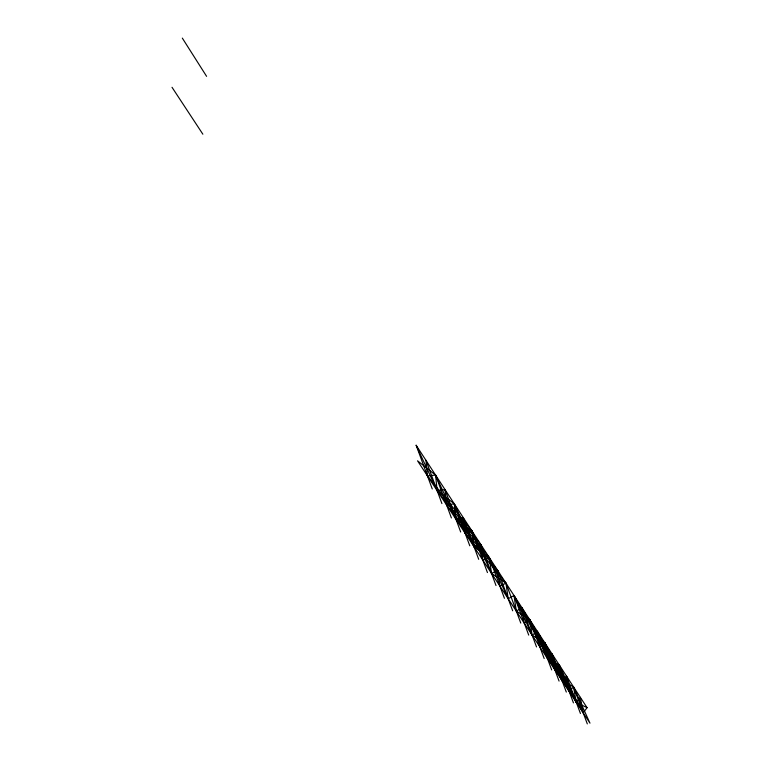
<?xml version="1.0" encoding="UTF-8"?>
<svg xmlns="http://www.w3.org/2000/svg" width="762" height="762" viewBox="0 0 762 762"><rect width="100%" height="100%" fill="white"/><g stroke="black" fill="none" stroke-linecap="round" stroke-linejoin="round"><path stroke-width="1.14" d="M587.312 723.9L583.187 712.832L587.073 707.698L416.147 445.256L432.254 488.947M580.434 713.48L576.282 702.316L580.33 697.344L583.187 712.832L544.801 642.795L532.162 635.203L513.998 595.503L508.216 598.77L512.674 610.8M573.443 702.878L569.252 691.629L573.472 686.81L562.099 680.742L521.913 607.647L516.35 611.143L520.77 623.068M566.318 692.087L562.099 680.742L566.49 676.094L576.282 702.316L587.073 707.698M559.07 681.095L554.812 669.665L559.384 665.188L547.402 658.387L529.685 619.573L516.35 611.143L505.939 583.121L465.134 533.229L454.209 503.692L437.169 490.68L416.147 445.256M460.686 532.019L456 519.332L435.569 475.069L417.538 460.82L589.978 723.157L573.472 686.81L576.282 702.316L559.384 665.188L562.099 680.742L552.164 654.091L547.402 658.387L551.688 669.912M441.922 503.596L425.958 460.315L427.453 475.907L435.569 475.069L446.684 505.149L489.356 557.66L508.216 598.77L505.939 583.121L499.939 586.168L504.425 598.303M469.783 545.802L465.134 533.229L472.126 531.2L491.49 573.319L496.014 585.559M435.569 475.069L437.169 490.68L444.979 489.528L456 519.332L463.258 517.579L478.698 559.318M444.979 489.528L446.684 505.149L454.209 503.692L474.097 546.859L489.356 557.66L499.939 586.168L497.729 570.509L456 519.332L454.209 503.692M505.939 583.121L491.49 573.319L480.822 544.554L437.169 490.68M456 519.332L472.126 531.2L487.442 572.567M427.453 475.907L472.126 531.2L474.097 546.859L480.822 544.554L482.879 560.213L489.356 557.66L491.49 573.319L497.729 570.509L508.216 598.77M172.022 87.297L202.863 134.207M182.318 38.1L206.588 76.343M566.49 676.094L569.252 691.629L529.685 619.573L524.332 623.287L528.714 635.108M516.35 611.143L513.998 595.503L554.812 669.665L552.164 654.091M576.282 702.316L537.315 631.288L532.162 635.203L536.515 646.928M562.099 680.742L544.801 642.795L539.848 646.9L544.173 658.52M573.472 686.81L583.187 712.832M559.384 665.188L569.252 691.629M554.812 669.665L544.801 642.795L547.402 658.387L537.315 631.288L539.848 646.9L529.685 619.573L532.162 635.203L521.913 607.647L524.332 623.287L513.998 595.503M446.684 505.149L451.399 517.95M463.258 517.579L465.134 533.229"/></g></svg>
